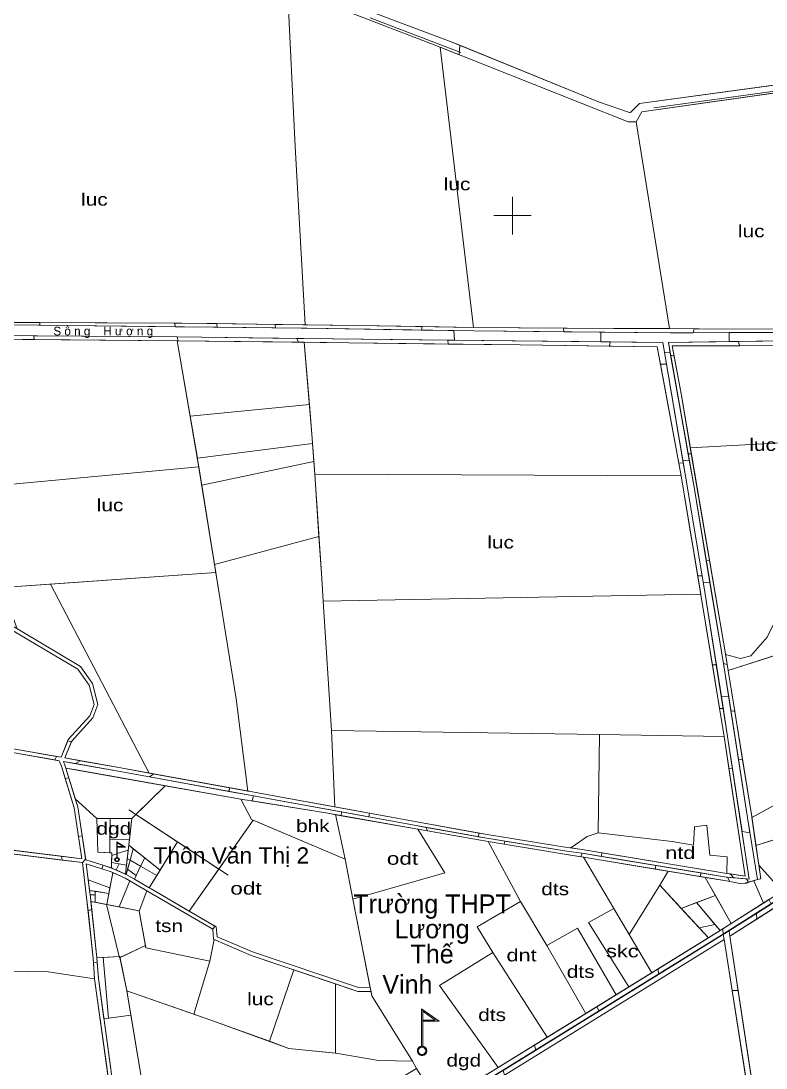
# Model space of a CAD drawing. Header units: metres. Extents: x 558415 to 562400, y 2247179 to 2251032.
# Drawn here: x 560606 to 561203, y 2249316 to 2250156 of the extents above; entities that cross this region are included whole.
import ezdxf
from ezdxf.enums import TextEntityAlignment as Align

# ---------------------------------------------------------------- set-up
doc = ezdxf.new("R2010")
doc.units = ezdxf.units.M
doc.header["$LTSCALE"] = 4
for name, color, linetype, lineweight in [('1', 7, 'Continuous', 13), ('10', 7, 'Continuous', 25), ('16', 7, 'Continuous', 13), ('17', 7, 'Continuous', 13), ('2', 7, 'Continuous', 13), ('23', 7, 'Continuous', 13), ('33', 7, 'Continuous', 13), ('4', 7, 'Continuous', 13), ('45', 7, 'Continuous', 13), ('46', 7, 'Continuous', 13), ('5', 7, 'Continuous', 13), ('6', 7, 'Continuous', 13), ('63', 7, 'Continuous', 13), ('7', 7, 'Continuous', 13), ('9', 7, 'Continuous', 13)]:
    doc.layers.add(name, color=color, linetype=linetype, lineweight=lineweight)
for name, color, linetype in [('39', 7, 'Continuous'), ('40', 7, 'Continuous'), ('44', 7, 'Continuous')]:
    doc.layers.add(name, color=color, linetype=linetype)

msp = doc.modelspace()

# ---------------------------------------------------------------- linework, layer by layer
at = {"layer": '1'}
for p, q in [((560763.257, 2249910.469), (560762.934, 2249913.441)), ((561077.387, 2249895.381), (561078.442, 2249898.683)), ((561182.253, 2249895.701), (561180.864, 2249899.039)), ((561118.675, 2249880.828), (561123.473, 2249880.828)), ((561140.851, 2249808.963), (561143.345, 2249809.067)), ((561148.563, 2249711.106), (561151.993, 2249711.106)), ((561175.066, 2249603.145), (561178.171, 2249602.257)), ((560633.109, 2249563.453), (560634.507, 2249566.252)), ((561173.581, 2249557.013), (561176.384, 2249556.732)), ((561196.451, 2249467.525), (561198.997, 2249468.252)), ((560759.619, 2249427.751), (560761.33, 2249430.226)), ((560886.572, 2249377.685), (560885.985, 2249380.697))]:
    msp.add_line(p, q, dxfattribs=at)
for points in [[(560620.951, 2249914.21), (560595.63, 2249914.297), (560508.174, 2249915.424), (560507.425, 2249913.426), (560620.069, 2249912.172)], [(560620.069, 2249912.172), (560621.004, 2249912.161), (560620.951, 2249914.21)], [(560762.934, 2249913.441), (560734.933, 2249913.82), (560728.992, 2249913.84), (560729.788, 2249910.867), (560763.257, 2249910.469)], [(560927.608, 2249910.982), (560875.955, 2249911.913), (560809.799, 2249912.808), (560809.866, 2249909.914), (560830.5, 2249909.669)], [(560830.5, 2249909.669), (560835.291, 2249909.67), (560926.959, 2249908.199), (560927.608, 2249910.982)], [(561040.912, 2249909.785), (560968.578, 2249910.244), (560927.608, 2249910.982), (560926.959, 2249908.199), (560969.067, 2249907.524)], [(560969.067, 2249907.524), (561041.048, 2249906.87), (561040.912, 2249909.785)], [(561145.606, 2249909.305), (561081.347, 2249909.529), (561040.912, 2249909.785), (561041.048, 2249906.87), (561126.43, 2249906.094)], [(561126.43, 2249906.094), (561144.833, 2249906.133), (561145.606, 2249909.305)], [(561246.799, 2249909.465), (561210.822, 2249909.053), (561149.647, 2249909.291), (561145.606, 2249909.305), (561144.833, 2249906.133), (561246.118, 2249906.349)], [(560731.086, 2249902.884), (560730.629, 2249902.89), (560616.364, 2249903.714), (560616.53, 2249900.565), (560730.994, 2249899.489)], [(560730.994, 2249899.489), (560732.073, 2249899.478), (560731.086, 2249902.884)], [(560948.029, 2249900.068), (560832.712, 2249901.459), (560827.14, 2249901.537), (560828.298, 2249898.478), (560868.751, 2249898.058)], [(560868.751, 2249898.058), (560948.524, 2249897.042), (560948.029, 2249900.068)], [(561078.442, 2249898.683), (560951.379, 2249900.028), (560948.029, 2249900.068), (560948.524, 2249897.042)], [(561123.473, 2249880.828), (561120.534, 2249898.238), (561078.442, 2249898.683), (561077.387, 2249895.381), (561116.091, 2249894.878), (561118.675, 2249880.828)], [(561180.864, 2249899.039), (561124.957, 2249898.23), (561126.776, 2249888.016), (561129.585, 2249887.172), (561128.048, 2249895.514), (561182.253, 2249895.701)], [(560948.524, 2249897.042), (561006.017, 2249896.309), (561077.387, 2249895.381)], [(561143.345, 2249809.067), (561135.374, 2249855.756), (561129.585, 2249887.172), (561126.776, 2249888.016), (561140.851, 2249808.963)], [(561155.407, 2249723.109), (561157.954, 2249723.495), (561143.345, 2249809.067), (561140.851, 2249808.963)], [(561140.851, 2249808.963), (561145.594, 2249782.326), (561155.407, 2249723.109)], [(561151.993, 2249711.106), (561138.592, 2249791.275), (561136.807, 2249801.847), (561133.256, 2249801.533)], [(561133.256, 2249801.533), (561135.127, 2249791.358), (561148.563, 2249711.106)], [(560646.299, 2249577.978), (560646.434, 2249578.312), (560663.664, 2249597.186), (560667.63, 2249607.911), (560663.33, 2249624.868), (560653.542, 2249638.478), (560606.589, 2249666.413), (560580.745, 2249681.727), (560570.996, 2249742.136), (560556.915, 2249742.749), (560554.512, 2249739.851)], [(560554.512, 2249739.851), (560568.424, 2249739.245), (560578.007, 2249679.862), (560605.057, 2249663.833), (560651.471, 2249636.219), (560660.562, 2249623.579)], [(561172.063, 2249640.013), (561170.754, 2249648.516), (561157.954, 2249723.495), (561155.407, 2249723.109), (561167.705, 2249648.893)], [(561168.946, 2249604.795), (561154.439, 2249696.475), (561151.993, 2249711.106), (561148.563, 2249711.106)], [(561148.563, 2249711.106), (561151.098, 2249695.967), (561160.337, 2249639.684)], [(561167.705, 2249648.893), (561169.096, 2249640.795), (561172.063, 2249640.013)], [(561160.337, 2249639.684), (561163.414, 2249639.756), (561168.946, 2249604.795)], [(561178.171, 2249602.257), (561172.788, 2249635.305), (561172.063, 2249640.013), (561169.096, 2249640.795)], [(561169.096, 2249640.795), (561170.285, 2249633.868), (561175.066, 2249603.145)], [(560660.562, 2249623.579), (560664.493, 2249608.077), (560661.053, 2249598.776), (560643.854, 2249579.936), (560643.378, 2249578.756), (560646.299, 2249577.978)], [(561176.384, 2249556.732), (561172.497, 2249582.357), (561168.946, 2249604.795), (561166.064, 2249604.795)], [(561166.064, 2249604.795), (561169.771, 2249582.215), (561173.581, 2249557.013)], [(560634.507, 2249566.252), (560599.708, 2249572.468), (560593.966, 2249573.677), (560595.915, 2249570.201), (560584.581, 2249572.587)], [(560584.581, 2249572.587), (560599.135, 2249569.523), (560633.109, 2249563.453)], [(560644.307, 2249549.073), (560641.389, 2249558.593), (560639.972, 2249562.227), (560649.581, 2249560.51), (560653.34, 2249562.887), (560641.09, 2249565.076), (560646.299, 2249577.978), (560643.378, 2249578.756), (560638.072, 2249565.615)], [(560638.072, 2249565.615), (560634.507, 2249566.252), (560633.109, 2249563.453), (560636.512, 2249562.845)], [(560636.512, 2249562.845), (560636.729, 2249562.288), (560638.553, 2249557.607), (560641.285, 2249548.694), (560644.307, 2249549.073)], [(560712.349, 2249552.272), (560685.991, 2249557.054), (560653.34, 2249562.887), (560649.582, 2249560.51), (560685.459, 2249554.101)], [(561198.997, 2249468.252), (561191.883, 2249518.066), (561184.464, 2249563.618), (561181.125, 2249564.215)], [(561181.125, 2249564.215), (561188.712, 2249515.46), (561196.451, 2249467.525)], [(560685.459, 2249554.101), (560708.884, 2249549.851), (560712.349, 2249552.272)], [(560654.971, 2249502.498), (560651.456, 2249525.751), (560644.307, 2249549.073), (560641.285, 2249548.694), (560648.523, 2249525.084)], [(560885.306, 2249520.733), (560810.161, 2249534.475), (560788.537, 2249538.45), (560773.3, 2249541.214), (560772.905, 2249539.814), (560772.482, 2249538.314)], [(560772.482, 2249538.314), (560787.998, 2249535.499), (560809.62, 2249531.524)], [(560809.62, 2249531.524), (560884.882, 2249517.761), (560885.306, 2249520.733)], [(560648.523, 2249525.084), (560652.003, 2249502.064), (560654.971, 2249502.498)], [(560972.917, 2249504.877), (560923.178, 2249513.807), (560885.306, 2249520.733), (560884.882, 2249517.761), (560922.643, 2249510.855)], [(560922.643, 2249510.855), (560972.716, 2249501.864), (560972.917, 2249504.877)], [(561071.676, 2249489.105), (561055.931, 2249491.721), (561043.965, 2249493.312), (560979.822, 2249503.637), (560972.917, 2249504.877), (560972.716, 2249501.864)], [(561043.965, 2249493.312), (560979.822, 2249503.637), (560972.917, 2249504.877), (560972.716, 2249501.864), (560979.319, 2249500.679), (561043.529, 2249490.344), (561055.487, 2249488.754), (561071.437, 2249486.104), (561071.676, 2249489.105)], [(560972.716, 2249501.864), (560979.319, 2249500.679), (561043.529, 2249490.344), (561055.487, 2249488.754)], [(561071.676, 2249489.105), (561055.931, 2249491.721), (561043.965, 2249493.312)], [(561055.487, 2249488.754), (561071.437, 2249486.104), (561071.676, 2249489.105)], [(561174.621, 2249472.084), (561171.747, 2249472.482), (561071.676, 2249489.105), (561071.437, 2249486.104), (561171.295, 2249469.516)], [(560662.633, 2249443.422), (560661.824, 2249451.016), (560658.301, 2249480.193), (560670.776, 2249476.185), (560671.892, 2249478.977), (560657.845, 2249483.49), (560657.743, 2249484.167), (560656.111, 2249482.15), (560655.181, 2249481.001)], [(560655.181, 2249481.001), (560658.843, 2249450.677), (560659.701, 2249442.622)], [(560761.33, 2249430.226), (560710.299, 2249460.136), (560690.753, 2249471.423), (560679.406, 2249476.563), (560671.892, 2249478.977), (560671.005, 2249476.758), (560670.776, 2249476.185), (560658.301, 2249480.193)], [(560658.301, 2249480.193), (560678.325, 2249473.759), (560689.381, 2249468.751), (560708.79, 2249457.543), (560759.619, 2249427.751)], [(561171.295, 2249469.516), (561177.481, 2249468.988), (561174.621, 2249472.084)], [(560667.04, 2249400.856), (560666.75, 2249404.781), (560662.633, 2249443.422), (560659.701, 2249442.622), (560663.762, 2249404.511)], [(560659.701, 2249442.622), (560662.532, 2249443.394), (560662.633, 2249443.422)], [(560885.985, 2249380.697), (560876.625, 2249380.884), (560791.673, 2249409.554), (560763.21, 2249421.683), (560762.496, 2249429.542), (560761.33, 2249430.226), (560759.619, 2249427.751)], [(561168.588, 2249428.001), (561166.378, 2249426.598), (561116.664, 2249395.889), (561116.936, 2249391.355)], [(561116.936, 2249391.355), (561168.502, 2249423.208), (561169.027, 2249423.541), (561168.588, 2249428.001)], [(560759.619, 2249427.751), (560759.648, 2249427.734), (560760.385, 2249419.626), (560790.604, 2249406.749), (560876.103, 2249377.894), (560886.572, 2249377.685)], [(561174.356, 2249422.24), (561173.796, 2249426.445), (561169.027, 2249423.541), (561169.832, 2249419.382), (561176.216, 2249378.464)], [(561176.216, 2249378.464), (561180.94, 2249378.589), (561174.356, 2249422.24)], [(560663.762, 2249404.511), (560664.013, 2249401.118), (560667.04, 2249400.856)], [(560677.94, 2249315.791), (560667.971, 2249388.269), (560667.04, 2249400.856), (560664.013, 2249401.118)], [(560664.013, 2249401.118), (560664.986, 2249387.954), (560674.942, 2249315.571)], [(561017.546, 2249334.662), (560988.605, 2249316.784), (560965.767, 2249302.825), (560967.196, 2249299.01), (560990.699, 2249313.376)], [(560990.699, 2249313.376), (561018.712, 2249330.68), (561017.546, 2249334.662)]]:
    msp.add_lwpolyline(points, dxfattribs=at)
for points in [[(560729.788, 2249910.867), (560728.992, 2249913.84), (560620.951, 2249914.21), (560621.004, 2249912.161)], [(560809.866, 2249909.914), (560809.799, 2249912.808), (560762.934, 2249913.441), (560763.257, 2249910.469)], [(560616.53, 2249900.565), (560616.364, 2249903.714), (560546.84, 2249904.216), (560547.952, 2249901.209)], [(560828.298, 2249898.478), (560827.14, 2249901.537), (560731.086, 2249902.884), (560732.073, 2249899.478)], [(561220.433, 2249895.832), (561295.814, 2249897.624), (561295.41, 2249900.698), (561180.864, 2249899.039), (561182.253, 2249895.701)], [(561133.256, 2249801.533), (561136.807, 2249801.847), (561123.473, 2249880.828), (561118.675, 2249880.828)], [(561166.064, 2249604.795), (561168.946, 2249604.795), (561163.414, 2249639.756), (561160.337, 2249639.684)], [(561181.125, 2249564.215), (561184.464, 2249563.618), (561178.171, 2249602.257), (561175.066, 2249603.145)], [(561186.674, 2249470.413), (561174.621, 2249472.084), (561177.481, 2249468.988), (561189.853, 2249467.932), (561176.384, 2249556.732), (561173.581, 2249557.013)], [(560772.482, 2249538.314), (560773.3, 2249541.214), (560712.349, 2249552.272), (560708.883, 2249549.851)], [(560638.986, 2249483.19), (560638.547, 2249486.266), (560536.635, 2249498.786), (560536.024, 2249495.838)], [(560655.157, 2249481.203), (560655.181, 2249481), (560657.743, 2249484.167), (560654.971, 2249502.498), (560652.003, 2249502.064), (560654.691, 2249484.283), (560638.547, 2249486.266), (560638.986, 2249483.19)], [(561169.027, 2249423.541), (561207.432, 2249447.929), (561205.557, 2249451.476), (561168.588, 2249428.001)], [(561069.445, 2249362.019), (561116.936, 2249391.355), (561116.664, 2249395.889), (561067.586, 2249365.572)], [(561191.816, 2249278.477), (561196.06, 2249278.332), (561180.94, 2249378.589), (561176.216, 2249378.464)], [(561069.445, 2249362.019), (561067.586, 2249365.572), (561017.546, 2249334.662), (561018.712, 2249330.68)]]:
    msp.add_lwpolyline(points, close=True, dxfattribs=at)
at = {"layer": '10'}
msp.add_lwpolyline([(561509.835, 2249644.318), (561419.928, 2249585.175), (561407.656, 2249577.102), (561324.765, 2249523.393), (561245.809, 2249472.298), (561168.502, 2249423.208), (560990.699, 2249313.376), (560990.699, 2249313.376), (560967.196, 2249299.01), (560873.186, 2249241.548), (560785.345, 2249187.857), (560785.345, 2249187.857), (560772.813, 2249180.288), (560710.528, 2249142.669), (560694.709, 2249137.896), (560631.428, 2249135.471), (560487.983, 2249134.465)], dxfattribs=at)
at = {"layer": '16'}
msp.add_lwpolyline([(561264.016, 2250106.015), (561103.752, 2250083.167), (561099.243, 2250075.197), (561092.719, 2250075.134), (560942.111, 2250135.113), (560819.638, 2250182.507), (560741.576, 2250213.032), (560589.313, 2250172.87), (560574.969, 2250174.744)], dxfattribs=at)
at = {"layer": '17'}
for p, q in [((561198.997, 2249468.252), (561196.451, 2249467.525)), ((561169.832, 2249419.382), (561201.329, 2249217.508)), ((561204.938, 2249219.471), (561174.356, 2249422.24))]:
    msp.add_line(p, q, dxfattribs=at)
for points in [[(560319.972, 2249908.334), (560398.345, 2249916.681), (560429.056, 2249916.443), (560595.63, 2249914.297), (560734.933, 2249913.82), (560875.955, 2249911.913), (560968.578, 2249910.244), (561081.347, 2249909.529), (561149.647, 2249909.291), (561210.822, 2249909.053), (561294.109, 2249910.007), (561281.603, 2249988.576), (561262.555, 2250105.807)], [(561116.091, 2249894.878), (561006.017, 2249896.309), (560868.751, 2249898.058), (560730.994, 2249899.489), (560544.915, 2249901.238), (560424.52, 2249902.351), (560397.911, 2249902.471)], [(561116.091, 2249894.878), (561135.127, 2249791.358), (561151.098, 2249695.967), (561169.771, 2249582.215), (561186.674, 2249470.413)], [(561295.814, 2249897.624), (561220.433, 2249895.832), (561128.048, 2249895.514)], [(561198.997, 2249468.252), (561191.883, 2249518.066), (561172.788, 2249635.305), (561170.754, 2249648.516), (561135.374, 2249855.756), (561128.048, 2249895.514)], [(560641.09, 2249565.076), (560646.434, 2249578.312), (560663.664, 2249597.186), (560667.63, 2249607.911), (560663.33, 2249624.868), (560653.542, 2249638.478), (560606.589, 2249666.413), (560580.745, 2249681.727), (560570.996, 2249742.136), (560513.493, 2249744.639), (560441.549, 2249734.8), (560382.768, 2249719.465)], [(560638.072, 2249565.615), (560643.854, 2249579.936), (560661.053, 2249598.776), (560664.493, 2249608.077), (560660.562, 2249623.579), (560651.471, 2249636.219), (560605.057, 2249663.833), (560578.007, 2249679.862), (560568.424, 2249739.245), (560513.632, 2249741.63), (560442.133, 2249731.852), (560382.92, 2249716.404)], [(561509.835, 2249644.318), (561407.656, 2249577.102), (561324.765, 2249523.393), (561245.809, 2249472.298), (561168.502, 2249423.208), (560990.699, 2249313.376), (560785.345, 2249187.857), (560710.528, 2249142.669), (560694.709, 2249137.896), (560631.428, 2249135.471), (560487.983, 2249134.465), (560403.848, 2249135.872), (560378.76, 2249135.872), (560347.884, 2249136.878), (560165.355, 2249137.28), (560027.136, 2249138.688), (560006.01, 2249138.889), (559961.266, 2249138.89), (559903.223, 2249138.689), (559831.071, 2249109.474), (559793.984, 2249093.787), (559695.945, 2249053.532)], [(560638.072, 2249565.615), (560599.708, 2249572.468), (560541.957, 2249584.626), (560527.306, 2249591.659), (560492.635, 2249617.301), (560464.526, 2249623.75), (560436.754, 2249621.136), (560405.871, 2249612.595), (560395.732, 2249591.68), (560366.228, 2249595.289)], [(560636.512, 2249562.845), (560599.135, 2249569.523), (560540.985, 2249581.765), (560525.751, 2249589.078), (560491.354, 2249614.517), (560464.326, 2249620.718), (560437.299, 2249618.174), (560407.979, 2249610.065), (560397.496, 2249588.442), (560364.571, 2249592.469)], [(560654.691, 2249484.283), (560648.523, 2249525.084), (560638.553, 2249557.607), (560636.729, 2249562.288), (560636.512, 2249562.845)], [(561186.674, 2249470.413), (561171.747, 2249472.482), (561055.931, 2249491.721), (561043.965, 2249493.312), (560979.822, 2249503.637), (560923.178, 2249513.807), (560810.161, 2249534.475), (560788.537, 2249538.45), (560685.991, 2249557.054), (560641.09, 2249565.076)], [(560657.845, 2249483.49), (560651.456, 2249525.751), (560642.259, 2249555.756), (560641.873, 2249557.015)], [(561343.469, 2249540.279), (561322.591, 2249526.751), (561243.651, 2249475.666), (561166.378, 2249426.598), (560988.605, 2249316.784), (560783.267, 2249191.275), (560708.614, 2249146.186)], [(560655.157, 2249481.203), (560492.561, 2249501.177), (560434.323, 2249508.332)], [(560654.691, 2249484.283), (560492.927, 2249504.155), (560434.862, 2249511.288)], [(560705.686, 2249145.386), (560703.706, 2249162.684), (560697.563, 2249200.365), (560678.008, 2249293.276), (560664.986, 2249387.954), (560663.762, 2249404.511), (560658.843, 2249450.677), (560655.157, 2249481.203)], [(560886.572, 2249377.685), (560876.103, 2249377.894), (560790.604, 2249406.749), (560760.385, 2249419.626), (560759.648, 2249427.734), (560708.79, 2249457.543), (560689.381, 2249468.751), (560678.325, 2249473.759), (560658.301, 2249480.193)], [(560708.614, 2249146.186), (560706.678, 2249163.096), (560700.513, 2249200.916), (560680.966, 2249293.79), (560667.971, 2249388.269), (560666.75, 2249404.781), (560661.824, 2249451.016), (560658.301, 2249480.193)]]:
    msp.add_lwpolyline(points, dxfattribs=at)
at = {"layer": '2'}
for p, q in [((561152.848, 2249705.993), (561158.342, 2249705.395)), ((561167.443, 2249614.295), (561173.366, 2249614.07)), ((561184.075, 2249506.022), (561190.374, 2249505.163)), ((561150.379, 2249469.955), (561123.193, 2249474.452))]:
    msp.add_line(p, q, dxfattribs=at)
for points in [[(560953.033, 2249907.781), (560835.291, 2249909.67), (560830.5, 2249909.669), (560620.069, 2249912.172), (560427.328, 2249914.317), (560397.845, 2249914.675), (560319.717, 2249906.089), (560237.166, 2249894.641), (560201.787, 2249888.917), (560176.359, 2249875.323), (560132.504, 2249833.826), (560093.071, 2249796.622), (559987.304, 2249704.684), (559885.221, 2249622.404), (559747.105, 2249518.222)], [(560951.379, 2249900.028), (560953.438, 2249900.006), (560953.25, 2249903.623), (560953.033, 2249907.781)], [(561126.43, 2249906.094), (560969.067, 2249907.524), (560953.033, 2249907.781), (560953.438, 2249900.006), (561070.936, 2249898.763)], [(561173.823, 2249906.195), (561126.43, 2249906.094), (561070.936, 2249906.598), (561070.936, 2249898.763), (561120.534, 2249898.238)], [(561070.936, 2249898.763), (561070.936, 2249906.598), (561126.43, 2249906.094)], [(559715.331, 2249484.706), (559806.358, 2249551.96), (559886.406, 2249613.295), (560010.794, 2249716.273), (560097.127, 2249791.638), (560128.452, 2249821.687), (560157.907, 2249850.328), (560164, 2249855.181), (560182.994, 2249872.127), (560200.315, 2249881.071), (560223.164, 2249887.51), (560276.601, 2249893.949), (560365.416, 2249902.892), (560390.108, 2249905.396), (560395.267, 2249905.754), (560432.857, 2249905.038), (560730.629, 2249902.89), (560832.712, 2249901.459), (560951.379, 2249900.028)], [(561120.534, 2249898.238), (561121.883, 2249890.245), (561126.32, 2249890.576)], [(561126.32, 2249890.576), (561124.957, 2249898.23), (561173.71, 2249898.936), (561173.794, 2249904.358), (561173.823, 2249906.195)], [(561158.342, 2249705.395), (561145.594, 2249782.326), (561141.732, 2249804.017), (561138.836, 2249803.577), (561136.573, 2249803.233)], [(561136.573, 2249803.233), (561138.592, 2249791.275), (561152.848, 2249705.993)], [(561173.366, 2249614.07), (561170.285, 2249633.868), (561167.705, 2249648.893), (561158.342, 2249705.395), (561152.848, 2249705.993)], [(561152.848, 2249705.993), (561154.439, 2249696.475), (561167.443, 2249614.295)], [(561190.374, 2249505.163), (561188.712, 2249515.46), (561173.366, 2249614.07), (561167.443, 2249614.295)], [(561167.443, 2249614.295), (561172.497, 2249582.357), (561184.075, 2249506.022)], [(561189.853, 2249467.932), (561172.497, 2249582.357), (561184.075, 2249506.022), (561190.374, 2249505.163), (561188.712, 2249515.46)], [(560648.549, 2249560.695), (560639.972, 2249562.227), (560641.389, 2249558.593), (560641.873, 2249557.015), (560648.847, 2249555.771), (560782.088, 2249531.998)], [(560792.236, 2249534.72), (560787.998, 2249535.499), (560685.459, 2249554.101), (560648.549, 2249560.695)], [(560782.088, 2249531.998), (560788.844, 2249531.03), (560791.275, 2249530.632), (560792.236, 2249534.72)], [(560862.976, 2249521.767), (560809.62, 2249531.524), (560792.236, 2249534.72), (560791.275, 2249530.632), (560851.825, 2249520.716)], [(560851.825, 2249520.716), (560862.757, 2249518.794), (560862.976, 2249521.766)], [(560930.815, 2249509.388), (560922.643, 2249510.855), (560862.976, 2249521.766), (560862.757, 2249518.794), (560924.147, 2249508.001)], [(561188.712, 2249515.46), (561196.451, 2249467.525), (561189.129, 2249465.434), (561187.512, 2249468.132), (561189.853, 2249467.932)], [(560924.147, 2249508.001), (560931.805, 2249506.66), (560930.815, 2249509.388)], [(560993.881, 2249498.335), (560979.319, 2249500.679), (560930.815, 2249509.388), (560931.805, 2249506.66), (560980.417, 2249498.151)], [(560980.417, 2249498.151), (560993.391, 2249496.013), (560993.881, 2249498.335)], [(561055.92, 2249488.682), (561055.487, 2249488.754), (561043.529, 2249490.344), (560993.881, 2249498.335), (560993.391, 2249496.013), (561040.193, 2249488.301)], [(561040.193, 2249488.301), (561054.78, 2249485.784), (561055.92, 2249488.682)], [(561114.464, 2249475.896), (561114.96, 2249478.874), (561149.362, 2249473.16), (561055.92, 2249488.682), (561054.78, 2249485.784)], [(561054.78, 2249485.784), (561056.797, 2249485.436), (561114.464, 2249475.896)], [(561123.193, 2249474.452), (561171.552, 2249466.452), (561174.167, 2249465.971), (561172.299, 2249469.43)], [(561172.299, 2249469.43), (561171.295, 2249469.516), (561151.147, 2249472.863), (561150.379, 2249469.955)]]:
    msp.add_lwpolyline(points, dxfattribs=at)
for points in [[(561259.702, 2249900.181), (561259.355, 2249906.377), (561173.823, 2249906.195), (561173.71, 2249898.936)], [(561136.573, 2249803.233), (561141.732, 2249804.017), (561126.32, 2249890.576), (561121.883, 2249890.245), (561122.111, 2249890.262), (561121.883, 2249890.245)], [(561150.379, 2249469.955), (561151.147, 2249472.863), (561114.96, 2249478.874), (561114.464, 2249475.896)], [(561182.253, 2249464.482), (561186.246, 2249464.611), (561189.129, 2249465.434), (561187.512, 2249468.132), (561172.299, 2249469.43), (561174.167, 2249465.971)]]:
    msp.add_lwpolyline(points, close=True, dxfattribs=at)
at = {"layer": '23'}
for points in [[(560427.328, 2249914.317), (560620.069, 2249912.172), (560830.5, 2249909.669), (560835.291, 2249909.67), (560969.067, 2249907.524), (561126.43, 2249906.094), (561294.848, 2249906.453), (561297.059, 2249908.6), (561296.691, 2249911.462), (561265.366, 2250102.85), (561264.016, 2250106.015), (561262.418, 2250116.802), (561269.052, 2250118.233), (561270.157, 2250112.152), (561273.106, 2250099.631), (561302.957, 2249916.473), (561303.694, 2249903.953), (561298.652, 2249899.059)], [(561189.853, 2249467.932), (561172.497, 2249582.357), (561154.439, 2249696.475), (561138.592, 2249791.275), (561120.534, 2249898.238), (560951.379, 2249900.028), (560832.712, 2249901.459), (560730.629, 2249902.89), (560432.857, 2249905.038), (560395.267, 2249905.754), (560390.108, 2249905.396), (560365.416, 2249902.892), (560276.601, 2249893.949), (560223.164, 2249887.51), (560200.315, 2249881.071), (560182.994, 2249872.127), (560164, 2249855.181), (560157.907, 2249850.328), (560128.452, 2249821.687), (560097.127, 2249791.638), (560010.794, 2249716.273), (559886.406, 2249613.295), (559806.358, 2249551.96), (559715.331, 2249484.706)], [(561295.41, 2249900.698), (561124.957, 2249898.23), (561145.594, 2249782.326), (561167.705, 2249648.893), (561170.285, 2249633.868), (561188.712, 2249515.46), (561196.451, 2249467.525), (561186.246, 2249464.611)], [(561189.853, 2249467.932), (561171.295, 2249469.516), (561055.487, 2249488.754), (561043.529, 2249490.344), (560979.319, 2249500.679), (560922.643, 2249510.855), (560809.62, 2249531.524), (560787.998, 2249535.499), (560685.459, 2249554.101), (560639.972, 2249562.227)], [(560641.873, 2249557.015), (560641.389, 2249558.593), (560639.972, 2249562.227)], [(561186.247, 2249464.611), (561182.253, 2249464.482), (561171.552, 2249466.452), (561056.797, 2249485.436), (561040.193, 2249488.301), (560980.417, 2249498.151), (560924.147, 2249508.001), (560851.825, 2249520.716), (560788.844, 2249531.03), (560782.088, 2249531.998), (560641.873, 2249557.015)]]:
    msp.add_lwpolyline(points, dxfattribs=at)
at = {"layer": '4'}
for p, q in [((560885.871, 2250158.605), (560958.523, 2250130.728)), ((561113.354, 2250086.353), (561225.932, 2250102.151))]:
    msp.add_line(p, q, dxfattribs=at)
at = {"layer": '45'}
for p, q in [((561135.138, 2249791.29), (561143.604, 2249740.727)), ((560692.386, 2249523.402), (560771.991, 2249470.99)), ((560683.163, 2249485.164), (560683.163, 2249484.843)), ((560683.163, 2249482.332), (560683.163, 2249482.011)), ((560757.37, 2249402.186), (560760.707, 2249419.489)), ((560627.676, 2249393.464), (560664.986, 2249387.954)), ((560678.008, 2249293.276), (560664.986, 2249387.954))]:
    msp.add_line(p, q, dxfattribs=at)
for points in [[(560942.111, 2250135.113), (560819.638, 2250182.507), (560741.576, 2250213.032), (560589.313, 2250172.87), (560574.969, 2250174.744), (560574.307, 2250163.6), (560491.754, 2250155.373), (560427.899, 2249916.452)], [(560833.712, 2249912.484), (560875.955, 2249911.913), (560968.578, 2249910.244), (560968.745, 2249910.243), (560942.111, 2250135.113), (560819.638, 2250182.507)], [(560819.638, 2250182.507), (560825.743, 2250055.455), (560833.712, 2249912.484)], [(560595.63, 2249914.297), (560734.933, 2249913.82), (560875.955, 2249911.913), (560968.578, 2249910.244), (560968.745, 2249910.243), (560942.111, 2250135.113)], [(561099.243, 2250075.197), (561092.719, 2250075.134), (560942.111, 2250135.113), (560968.745, 2249910.243)], [(561262.555, 2250105.807), (561103.752, 2250083.167), (561099.243, 2250075.197), (561125.903, 2249909.374)], [(561125.903, 2249909.374), (561149.647, 2249909.291), (561210.822, 2249909.053), (561294.109, 2249910.007), (561281.603, 2249988.576), (561262.555, 2250105.807)], [(560968.745, 2249910.243), (561081.347, 2249909.529), (561125.903, 2249909.374), (561099.243, 2250075.197)], [(560731.214, 2249899.487), (560730.994, 2249899.489), (560544.915, 2249901.238), (560424.52, 2249902.351), (560397.911, 2249902.471)], [(560531.718, 2249829.816), (560542.774, 2249823.377), (560561.334, 2249781.142), (560748.505, 2249798.527), (560747.568, 2249804.329), (560747.355, 2249805.566), (560742.159, 2249835.801), (560731.214, 2249899.487)], [(561116.091, 2249894.878), (561006.017, 2249896.309), (560868.751, 2249898.058), (560832.958, 2249898.43)], [(560832.958, 2249898.43), (560839.474, 2249821.197), (560841.394, 2249792.541), (561135.138, 2249791.29)], [(561143.604, 2249740.727), (561135.127, 2249791.358), (561116.091, 2249894.878)], [(561295.814, 2249897.624), (561220.433, 2249895.832), (561128.048, 2249895.514)], [(561128.048, 2249895.514), (561135.374, 2249855.756), (561142.551, 2249813.715), (561254.358, 2249819.935)], [(560762.181, 2249713.825), (560748.505, 2249798.527), (560561.334, 2249781.142), (560575.943, 2249747.898), (560588.842, 2249750.76), (560592.159, 2249742.174)], [(561151.024, 2249696.411), (561135.138, 2249791.29), (560841.394, 2249792.541)], [(560841.394, 2249792.541), (560847.154, 2249708.903), (560848.114, 2249690.731), (561151.024, 2249696.411)], [(560592.159, 2249742.174), (560577.786, 2249738.239), (560590.847, 2249701.837), (560762.181, 2249713.825)], [(560857.571, 2249525.805), (560854.829, 2249587.02), (560848.114, 2249690.731), (560847.154, 2249708.903), (560844.82, 2249742.79), (560761.129, 2249720.338), (560764.902, 2249696.969), (560778.525, 2249612.59), (560787.89, 2249538.569), (560787.89, 2249538.567)], [(560641.09, 2249565.076), (560685.991, 2249557.054), (560708.794, 2249552.917), (560629.681, 2249704.554), (560590.847, 2249701.837), (560602.739, 2249668.694), (560606.589, 2249666.413)], [(561169.771, 2249582.215), (561151.098, 2249695.967), (561151.024, 2249696.411), (560848.114, 2249690.731), (560854.829, 2249587.02)], [(561333.361, 2249594.631), (561333.182, 2249595.756), (561323.302, 2249683.427), (561172.788, 2249635.305), (561191.883, 2249518.066)], [(560599.708, 2249572.468), (560638.072, 2249565.615), (560643.854, 2249579.936), (560661.053, 2249598.776), (560664.493, 2249608.077), (560660.562, 2249623.579), (560651.471, 2249636.219), (560605.057, 2249663.833)], [(560606.589, 2249666.413), (560653.542, 2249638.478), (560663.33, 2249624.868), (560667.63, 2249607.911), (560663.664, 2249597.186), (560646.434, 2249578.312), (560641.09, 2249565.076)], [(560636.512, 2249562.845), (560599.135, 2249569.523), (560540.985, 2249581.765), (560525.751, 2249589.078), (560491.354, 2249614.517), (560464.326, 2249620.718), (560437.299, 2249618.174), (560407.979, 2249610.065), (560397.496, 2249588.442), (560364.571, 2249592.469), (560342.768, 2249553.03), (560390.167, 2249541.767), (560439.367, 2249536.401), (560434.862, 2249511.288)], [(561191.883, 2249518.066), (561191.998, 2249517.259), (561333.361, 2249594.631)], [(560854.829, 2249587.02), (561069.687, 2249583.866), (561169.741, 2249582.397), (561169.771, 2249582.215)], [(561186.674, 2249470.413), (561169.771, 2249582.215), (561169.741, 2249582.397), (561069.687, 2249583.866), (561068.755, 2249504.99), (561127.968, 2249498.074), (561145.167, 2249495.212), (561145.904, 2249509.76), (561155.732, 2249511.19), (561157.451, 2249494.974), (561158.189, 2249487.104), (561172.193, 2249485.912)], [(560654.691, 2249484.283), (560648.523, 2249525.084), (560638.553, 2249557.607), (560636.729, 2249562.288), (560636.512, 2249562.845)], [(560787.89, 2249538.567), (560788.537, 2249538.45), (560810.161, 2249534.475), (560857.571, 2249525.805)], [(560657.845, 2249483.49), (560678.438, 2249476.874), (560678.593, 2249481.133), (560678.876, 2249488.906), (560677.197, 2249489.011), (560667.451, 2249489.621), (560666.713, 2249516.451), (560649.446, 2249532.308)], [(560649.446, 2249532.308), (560651.456, 2249525.751), (560657.845, 2249483.49)], [(560858.158, 2249519.603), (560851.825, 2249520.716), (560788.844, 2249531.03), (560782.088, 2249531.998), (560790.708, 2249515.638)], [(560791.673, 2249409.554), (560876.625, 2249380.884), (560885.985, 2249380.697), (560872.109, 2249451.894), (560945.876, 2249472.974), (560924.147, 2249508.001), (560858.158, 2249519.603), (560865.869, 2249483.811), (560791.98, 2249515.099), (560740.74, 2249442.294)], [(560790.708, 2249515.638), (560865.869, 2249483.811), (560858.158, 2249519.603)], [(560872.109, 2249451.894), (560945.876, 2249472.974), (560924.147, 2249508.001), (560858.158, 2249519.603)], [(560858.158, 2249519.603), (560865.869, 2249483.811), (560872.109, 2249451.894)], [(560434.862, 2249511.288), (560492.927, 2249504.155), (560500, 2249503.286), (560500, 2249500.263), (560502.142, 2249500), (560500, 2249500), (560500, 2249503.286), (560654.691, 2249484.283)], [(560919.871, 2249321.893), (560922.991, 2249316.069), (560932.592, 2249300.226), (560941.178, 2249287.795), (560988.487, 2249316.712), (560941.453, 2249382.59), (560984.204, 2249409.062), (560971.673, 2249429.571), (561006.317, 2249450.08), (560980.417, 2249498.151), (560924.147, 2249508.001), (560945.876, 2249472.974), (560872.109, 2249451.894)], [(561171.75, 2249472.481), (561172.193, 2249485.912), (561158.189, 2249487.104), (561157.451, 2249494.974), (561155.732, 2249511.19), (561145.904, 2249509.76), (561145.167, 2249495.212), (561127.968, 2249498.074), (561068.755, 2249504.99), (561059.91, 2249502.128), (561046.801, 2249492.935)], [(560664.986, 2249387.954), (560663.762, 2249404.511), (560658.843, 2249450.677), (560655.157, 2249481.203), (560502.142, 2249500), (560500, 2249500), (560500, 2249500.263)], [(560740.74, 2249442.294), (560764.437, 2249475.964), (560731.425, 2249497.699), (560708.825, 2249460.987)], [(561056.797, 2249485.436), (561040.193, 2249488.301), (560980.417, 2249498.151), (561006.317, 2249450.08), (561027.447, 2249414.785)], [(560682.664, 2249485.164), (560682.662, 2249485.179), (560682.662, 2249488.216), (560678.805, 2249486.952), (560678.593, 2249481.133), (560690.541, 2249479.11)], [(560690.541, 2249479.11), (560691.9, 2249491.244), (560683.163, 2249488.38), (560683.163, 2249485.164)], [(561046.801, 2249492.935), (561055.931, 2249491.721), (561171.747, 2249472.482), (561171.75, 2249472.481)], [(560679.6, 2249473.181), (560678.325, 2249473.759), (560658.301, 2249480.193), (560659.857, 2249467.305), (560677.262, 2249461)], [(561027.447, 2249414.785), (561052.016, 2249428.617), (561083.177, 2249375.203), (561111.689, 2249392.815), (561081.254, 2249444.357), (561056.797, 2249485.436)], [(561172.193, 2249485.912), (561171.75, 2249472.482), (561186.674, 2249470.413)], [(560693.308, 2249466.483), (560689.381, 2249468.751), (560679.6, 2249473.181), (560674.693, 2249447.615)], [(560677.262, 2249461), (560679.525, 2249472.792), (560679.6, 2249473.181)], [(560696.83, 2249467.914), (560698.262, 2249470.842), (560691.33, 2249475.879), (560690.172, 2249471.686)], [(560690.172, 2249471.686), (560690.753, 2249471.423), (560696.83, 2249467.914)], [(560674.693, 2249447.615), (560684.614, 2249445.699), (560693.308, 2249466.483)], [(561190.186, 2249465.736), (561187.788, 2249464.661), (561182.253, 2249464.482), (561171.552, 2249466.452), (561154.518, 2249469.27), (561175.241, 2249432.226)], [(561175.241, 2249432.226), (561201.224, 2249448.725), (561193.39, 2249466.651), (561190.186, 2249465.736)], [(560665.371, 2249449.416), (560665.458, 2249455.324), (560661.304, 2249455.324)], [(560661.304, 2249455.324), (560661.824, 2249451.016), (560661.924, 2249450.082), (560665.371, 2249449.416)], [(560760.707, 2249419.489), (560760.385, 2249419.626), (560759.648, 2249427.734), (560708.79, 2249457.543), (560706.918, 2249458.624), (560700.668, 2249442.323), (560706.143, 2249412.917), (560757.37, 2249402.186)], [(560708.825, 2249460.987), (560710.299, 2249460.136), (560740.74, 2249442.294)], [(560684.543, 2249405.902), (560674.444, 2249447.664), (560661.924, 2249450.082)], [(560661.924, 2249450.082), (560666.75, 2249404.781), (560666.755, 2249404.711), (560684.543, 2249405.902)], [(560872.109, 2249451.894), (560887.229, 2249374.313), (560919.871, 2249321.893)], [(560740.74, 2249442.294), (560762.496, 2249429.542), (560763.21, 2249421.683), (560791.673, 2249409.554)], [(560824.77, 2249395.218), (560790.604, 2249406.749), (560760.707, 2249419.489), (560757.37, 2249402.186), (560744.435, 2249359.537), (560758.132, 2249354.742)], [(561048.386, 2249117.866), (561050.153, 2249118.952), (561201.329, 2249217.508), (561169.832, 2249419.382), (560993.566, 2249310.676), (560996.092, 2249300.293), (561004.253, 2249201.355)], [(560672.43, 2249355.851), (560676.164, 2249356.375), (560671.744, 2249405.045), (560666.755, 2249404.711)], [(560686.941, 2249265.402), (560709.255, 2249266.199), (560705.039, 2249293.618), (560693.986, 2249358.876), (560672.43, 2249355.851), (560676.164, 2249356.375), (560671.744, 2249405.045), (560666.755, 2249404.711), (560667.971, 2249388.269)], [(560666.755, 2249404.711), (560667.971, 2249388.269), (560672.43, 2249355.851)], [(560664.986, 2249387.954), (560627.676, 2249393.464), (560578.29, 2249394.418), (560521.533, 2249398.472), (560468.462, 2249389.887)], [(560521.533, 2249398.472), (560578.29, 2249394.418), (560627.676, 2249393.464)], [(560758.132, 2249354.742), (560805.12, 2249337.84), (560824.77, 2249395.218)], [(560667.971, 2249388.269), (560680.966, 2249293.79), (560686.941, 2249265.402)], [(560886.572, 2249377.685), (560876.103, 2249377.894), (560858.212, 2249383.932), (560858.212, 2249328.288)], [(560919.871, 2249321.893), (560887.229, 2249374.313), (560886.572, 2249377.685)], [(560858.212, 2249328.288), (560858.375, 2249328.271), (560892.649, 2249322.547), (560919.871, 2249321.893)]]:
    msp.add_lwpolyline(points, dxfattribs=at)
for points in [[(560741.573, 2249839.212), (560837.169, 2249848.523), (560832.958, 2249898.43), (560731.214, 2249899.487)], [(560839.734, 2249817.322), (560839.474, 2249821.197), (560837.169, 2249848.523), (560741.573, 2249839.212), (560747.355, 2249805.566)], [(560840.711, 2249802.73), (560839.734, 2249817.322), (560747.355, 2249805.566), (560747.568, 2249804.329), (560750.871, 2249783.873)], [(561170.754, 2249648.516), (561170.823, 2249648.07), (561182.861, 2249644.891), (561190.968, 2249647.037), (561204.236, 2249661.823), (561219.715, 2249693.302), (561232.491, 2249712.38), (561241.09, 2249721.92), (561253.13, 2249731.459), (561258.535, 2249738.375), (561262.958, 2249753.876), (561262.466, 2249757.453), (561254.849, 2249777.963), (561254.112, 2249786.31), (561258.043, 2249791.079), (561254.358, 2249819.935), (561142.551, 2249813.715)], [(560844.82, 2249742.79), (560841.394, 2249792.541), (560840.711, 2249802.73), (560750.871, 2249783.873), (560761.129, 2249720.338)], [(561190.968, 2249647.037), (561182.861, 2249644.891), (561170.823, 2249648.07), (561172.788, 2249635.305), (561250.684, 2249660.21), (561256.151, 2249722.69), (561241.09, 2249721.92), (561232.491, 2249712.38), (561219.715, 2249693.302), (561204.236, 2249661.823)], [(560708.794, 2249552.917), (560787.89, 2249538.567), (560778.525, 2249612.59), (560764.902, 2249696.969), (560762.18, 2249713.825), (560629.681, 2249704.554)], [(560857.571, 2249525.805), (560923.178, 2249513.807), (560979.822, 2249503.637), (561043.965, 2249493.312), (561046.801, 2249492.935), (561059.91, 2249502.128), (561068.755, 2249504.99), (561069.687, 2249583.866), (560854.829, 2249587.02)], [(560666.713, 2249516.451), (560694.723, 2249516.451), (560721.521, 2249542.804), (560641.873, 2249557.015), (560649.446, 2249532.308)], [(561195.185, 2249494.947), (561263.742, 2249516.428), (561247.079, 2249547.406), (561191.998, 2249517.259)], [(560764.437, 2249475.964), (560791.98, 2249515.099), (560790.708, 2249515.638), (560782.088, 2249531.998), (560721.521, 2249542.804), (560698.02, 2249519.693)], [(560667.451, 2249489.621), (560677.197, 2249489.011), (560677.326, 2249516.451), (560666.713, 2249516.451)], [(560677.248, 2249499.79), (560692.823, 2249499.486), (560694.723, 2249516.451), (560677.326, 2249516.451)], [(560717.561, 2249475.178), (560731.425, 2249497.699), (560698.02, 2249519.693), (560694.723, 2249516.451), (560692.323, 2249495.017)], [(560677.197, 2249489.011), (560678.876, 2249488.906), (560678.805, 2249486.952), (560682.662, 2249488.216), (560682.662, 2249497.906), (560683.163, 2249497.609), (560689.817, 2249493.664), (560683.163, 2249493.664), (560683.163, 2249488.38), (560691.9, 2249491.244), (560692.823, 2249499.486), (560677.248, 2249499.79)], [(560688.227, 2249494.088), (560683.163, 2249497.089), (560683.163, 2249494.088)], [(560691.141, 2249484.464), (560693.346, 2249483.181), (560695.849, 2249492.246), (560692.323, 2249495.017)], [(561216.25, 2249458.267), (561243.651, 2249475.666), (561246.118, 2249477.263), (561215.822, 2249501.413), (561195.185, 2249494.947), (561197.429, 2249479.23)], [(560701.872, 2249478.22), (560705.154, 2249484.931), (560695.849, 2249492.246), (560693.346, 2249483.181)], [(560679.406, 2249476.563), (560682.135, 2249475.327), (560684.698, 2249480.099), (560678.593, 2249481.133), (560678.438, 2249476.874)], [(560689.732, 2249471.886), (560690.541, 2249479.11), (560684.698, 2249480.099), (560682.135, 2249475.327), (560682.272, 2249475.583), (560682.135, 2249475.327)], [(560689.732, 2249471.886), (560690.172, 2249471.686), (560693.346, 2249483.181), (560691.141, 2249484.464)], [(560698.262, 2249470.842), (560701.872, 2249478.22), (560693.346, 2249483.181), (560691.33, 2249475.879)], [(560708.825, 2249460.987), (560714.803, 2249470.697), (560701.872, 2249478.22), (560696.83, 2249467.914)], [(560714.803, 2249470.697), (560717.561, 2249475.178), (560705.154, 2249484.931), (560701.872, 2249478.22)], [(561093.61, 2249423.432), (561118.005, 2249462.982), (561124.905, 2249474.169), (561056.797, 2249485.436), (561081.254, 2249444.357)], [(561201.224, 2249448.725), (561216.25, 2249458.267), (561197.429, 2249479.23), (561198.997, 2249468.252), (561196.451, 2249467.525), (561193.39, 2249466.651)], [(561135.226, 2249444.378), (561162.657, 2249454.72), (561154.518, 2249469.27), (561124.905, 2249474.169), (561118.005, 2249462.982)], [(560676.384, 2249456.424), (560677.262, 2249461), (560659.857, 2249467.305), (560660.876, 2249458.865)], [(560700.615, 2249442.608), (560700.668, 2249442.323), (560706.918, 2249458.624), (560693.308, 2249466.483), (560684.614, 2249445.699)], [(561093.61, 2249423.432), (561111.689, 2249392.815), (561157.029, 2249420.823), (561118.005, 2249462.982)], [(561204.938, 2249219.471), (561281.219, 2249266.234), (561251.921, 2249459.623), (561248.809, 2249469.639), (561174.356, 2249422.24)], [(560665.458, 2249455.324), (560665.5, 2249458.137), (560660.876, 2249458.865), (560661.304, 2249455.324)], [(560674.693, 2249447.615), (560676.384, 2249456.424), (560665.5, 2249458.137), (560665.371, 2249449.416)], [(561166.477, 2249426.661), (561175.241, 2249432.226), (561162.657, 2249454.72), (561147.598, 2249449.043)], [(560705.84, 2249414.545), (560700.668, 2249442.323), (560700.615, 2249442.608), (560674.444, 2249447.664), (560684.798, 2249404.848)], [(561027.874, 2249341.041), (561058.899, 2249360.206), (561027.447, 2249414.785), (561006.317, 2249450.08), (560971.673, 2249429.571), (560984.204, 2249409.062)], [(561149.69, 2249428.751), (561162.279, 2249431.638), (561147.598, 2249449.043), (561135.226, 2249444.378)], [(561058.899, 2249360.206), (561083.177, 2249375.203), (561052.016, 2249428.617), (561027.447, 2249414.785)], [(561157.029, 2249420.823), (561166.378, 2249426.598), (561166.477, 2249426.661), (561162.279, 2249431.638), (561149.69, 2249428.751)], [(560744.435, 2249359.537), (560757.37, 2249402.186), (560706.143, 2249412.917), (560705.84, 2249414.545), (560685.31, 2249405.084), (560690.688, 2249378.352)], [(560693.986, 2249358.876), (560690.688, 2249378.352), (560685.137, 2249405.942), (560671.744, 2249405.045), (560676.164, 2249356.375)], [(560988.487, 2249316.712), (560988.605, 2249316.784), (561027.874, 2249341.041), (560984.204, 2249409.062), (560941.453, 2249382.59)], [(560805.12, 2249337.84), (560820.783, 2249332.206), (560858.212, 2249328.288), (560858.212, 2249383.932), (560824.77, 2249395.218)], [(560705.039, 2249293.618), (560772.872, 2249284.271), (560791.668, 2249283.198), (560829.997, 2249289.279), (560866.482, 2249281.767), (560922.991, 2249316.069), (560919.871, 2249321.893), (560892.649, 2249322.547), (560858.375, 2249328.271), (560820.783, 2249332.206), (560758.132, 2249354.742), (560690.688, 2249378.352)]]:
    msp.add_lwpolyline(points, close=True, dxfattribs=at)
for major_axis, start_param, end_param in [((1.878, 0), 2.9460815, 4.1887496), ((1.878, 0), 1.7034044, 2.946081), ((1.503, 0), 1.4033482, 3.1415927), ((1.503, 0), 2.0943951, 3.1415928), ((1.503, 0), 2.0943931, 4.1887112), ((1.878, 0), 4.1887902, 4.8461206), ((1.503, 0), 4.1887902, 6.2831853), ((1.878, 0), 0.0000417, 1.4370647), ((1.878, 0), 4.8464046, 7.7202316), ((1.878, 0), 4.846139, 6.2831733), ((1.503, 0), 4.8798371, 6.2831325)]:
    msp.add_ellipse((560682.912, 2249483.587), major_axis=major_axis, ratio=0.847009, start_param=start_param, end_param=end_param, dxfattribs=at)
at = {"layer": '46'}
msp.add_line((561169.832, 2249419.382), (561169.027, 2249423.541), dxfattribs=at)
msp.add_lwpolyline([(561195.853, 2249435.926), (561225.589, 2249454.857), (561225.375, 2249459.322), (561195.549, 2249440.383)], close=True, dxfattribs=at)
for points in [[(561195.853, 2249435.925), (561195.549, 2249440.383), (561169.027, 2249423.541)], [(561169.027, 2249423.541), (561173.796, 2249426.445), (561174.356, 2249422.24), (561195.853, 2249435.925)], [(561169.027, 2249423.541), (561168.502, 2249423.208), (560992.62, 2249314.563), (560993.566, 2249310.676), (561169.832, 2249419.382)]]:
    msp.add_lwpolyline(points, dxfattribs=at)
at = {"layer": '5'}
for p, q in [((561125.903, 2249909.374), (561099.243, 2250075.197)), ((561172.788, 2249635.305), (561323.302, 2249683.427)), ((561182.861, 2249644.891), (561190.968, 2249647.037)), ((561191.998, 2249517.259), (561333.455, 2249594.682)), ((561059.91, 2249502.128), (561046.801, 2249492.935)), ((561056.797, 2249485.436), (561081.254, 2249444.357)), ((561052.016, 2249428.617), (561027.447, 2249414.785)), ((560759.648, 2249427.734), (560760.385, 2249419.626)), ((560941.453, 2249382.59), (560984.204, 2249409.062)), ((560941.453, 2249382.59), (560988.487, 2249316.711))]:
    msp.add_line(p, q, dxfattribs=at)
for points in [[(560819.638, 2250182.507), (560825.743, 2250055.455), (560833.712, 2249912.484)], [(560787.89, 2249538.569), (560778.525, 2249612.59), (560764.902, 2249696.969), (560747.568, 2249804.329), (560731.214, 2249899.487)], [(561318.335, 2249725.868), (561241.09, 2249721.92), (561232.491, 2249712.38), (561219.715, 2249693.302), (561204.236, 2249661.823), (561190.968, 2249647.037), (561182.861, 2249644.891), (561170.823, 2249648.07)], [(560643.854, 2249579.936), (560661.053, 2249598.776), (560664.493, 2249608.077), (560660.562, 2249623.579), (560651.471, 2249636.219), (560605.057, 2249663.833), (560604.329, 2249664.264)], [(560782.088, 2249531.998), (560790.708, 2249515.638), (560865.869, 2249483.811)], [(560865.869, 2249483.811), (560790.708, 2249515.638), (560782.088, 2249531.998)], [(560694.723, 2249516.451), (560666.713, 2249516.451), (560667.451, 2249489.621), (560678.876, 2249488.906)], [(560678.438, 2249476.874), (560678.876, 2249488.906), (560667.451, 2249489.621), (560666.713, 2249516.451), (560694.723, 2249516.451), (560689.745, 2249472.005)], [(560858.158, 2249519.603), (560865.869, 2249483.811), (560872.109, 2249451.894), (560887.229, 2249374.313), (560919.871, 2249321.893), (560922.991, 2249316.069), (560932.592, 2249300.226), (560941.178, 2249287.795)], [(560872.109, 2249451.894), (560945.876, 2249472.974), (560924.147, 2249508.001)], [(561171.75, 2249472.481), (561172.193, 2249485.912), (561158.189, 2249487.104), (561157.451, 2249494.974), (561155.732, 2249511.19), (561145.904, 2249509.76), (561145.167, 2249495.212), (561127.968, 2249498.074), (561068.755, 2249504.99), (561059.91, 2249502.128)], [(561083.177, 2249375.203), (561052.016, 2249428.617), (561027.447, 2249414.785), (561006.317, 2249450.08), (560980.417, 2249498.151)], [(561111.689, 2249392.815), (561081.254, 2249444.357), (561056.797, 2249485.436)], [(560706.143, 2249412.917), (560700.615, 2249442.608), (560661.924, 2249450.082)], [(561058.899, 2249360.206), (561027.447, 2249414.785), (561006.317, 2249450.08), (560971.673, 2249429.571), (560984.204, 2249409.062), (561027.874, 2249341.041)], [(560700.615, 2249442.608), (560706.143, 2249412.917), (560757.37, 2249402.186), (560760.707, 2249419.489)], [(561093.397, 2249381.516), (561060.861, 2249433.148), (561081.254, 2249444.357)], [(560919.871, 2249321.893), (560892.649, 2249322.547), (560858.375, 2249328.271), (560820.783, 2249332.206), (560758.132, 2249354.742), (560690.688, 2249378.352), (560685.137, 2249405.942), (560666.755, 2249404.711)], [(560310.44, 2249361.243), (560345.12, 2249368.185), (560384.187, 2249375.34), (560408.757, 2249379.394), (560468.462, 2249389.887), (560521.533, 2249398.472), (560578.29, 2249394.418), (560627.676, 2249393.464), (560664.986, 2249387.954)], [(560919.871, 2249321.893), (560892.649, 2249322.547), (560858.375, 2249328.271), (560820.783, 2249332.206), (560758.132, 2249354.742), (560690.688, 2249378.352), (560705.039, 2249293.618)], [(560690.688, 2249378.352), (560705.039, 2249293.618), (560719.781, 2249197.749)]]:
    msp.add_lwpolyline(points, dxfattribs=at)
at = {"layer": '6'}
for p, q in [((560950.888, 2250139.464), (560850.069, 2250177.328)), ((561068.951, 2250091.267), (560950.914, 2250139.454)), ((561249.904, 2250110.161), (561101.752, 2250089.828)), ((561093.707, 2250082.615), (561068.999, 2250091.249)), ((561101.167, 2250089.531), (561094.758, 2250082.866))]:
    msp.add_line(p, q, dxfattribs=at)
for centre, start, end in [((560950.536, 2250138.528), 67.79297, 69.41551), ((561069.329, 2250092.193), 247.79298, 250.73877), ((561094.037, 2250083.559), 250.73877, 316.1202), ((561101.888, 2250088.838), 97.81479, 136.1202)]:
    msp.add_arc(centre, 1, start, end, dxfattribs=at)
at = {"layer": '63'}
for p, q in [((561000, 2249985), (561000, 2250015)), ((560985, 2250000), (561015, 2250000))]:
    msp.add_line(p, q, dxfattribs=at)
at = {"layer": '7'}
for p, q in [((560950.888, 2250139.464), (560850.069, 2250177.328)), ((561093.707, 2250082.615), (561068.999, 2250091.249)), ((561101.167, 2250089.531), (561094.758, 2250082.866))]:
    msp.add_line(p, q, dxfattribs=at)
for points in [[(560740.124, 2250212.649), (560741.576, 2250213.032), (560819.638, 2250182.507), (560942.111, 2250135.113)], [(560942.111, 2250135.113), (560957.233, 2250129.091), (560957.717, 2250136.677), (560950.914, 2250139.454)], [(561068.951, 2250091.267), (560957.717, 2250136.677), (560957.233, 2250129.091), (560942.111, 2250135.113)], [(560942.111, 2250135.113), (561092.719, 2250075.134), (561099.243, 2250075.197), (561103.752, 2250083.167), (561234.944, 2250101.871)], [(561234.944, 2250101.871), (561234.753, 2250108.082), (561101.752, 2250089.828)]]:
    msp.add_lwpolyline(points, dxfattribs=at)
for centre, start, end in [((560950.536, 2250138.528), 67.79297, 69.41551), ((561069.329, 2250092.193), 247.79298, 250.73877), ((561094.037, 2250083.559), 250.73877, 316.1202), ((561101.888, 2250088.838), 97.81479, 136.1202)]:
    msp.add_arc(centre, 1, start, end, dxfattribs=at)
at = {"layer": '9'}
for p, q in [((560682.662, 2249497.906), (560689.817, 2249493.664)), ((560683.163, 2249497.089), (560688.227, 2249494.088)), ((560683.163, 2249494.088), (560688.227, 2249494.088)), ((560683.163, 2249493.664), (560689.817, 2249493.664)), ((560683.163, 2249485.164), (560683.163, 2249484.843)), ((560683.163, 2249484.843), (560683.163, 2249485.164)), ((560683.163, 2249482.332), (560683.163, 2249482.011)), ((560683.163, 2249482.011), (560683.163, 2249482.332)), ((560927.005, 2249363.905), (560941.29, 2249353.905)), ((560928.005, 2249361.98), (560938.115, 2249354.905)), ((560928.005, 2249354.905), (560938.115, 2249354.905)), ((560928.005, 2249353.905), (560941.29, 2249353.905)), ((560928.005, 2249333.87), (560928.005, 2249333.115)), ((560928.005, 2249333.115), (560928.005, 2249333.87)), ((560928.005, 2249327.195), (560928.005, 2249326.44)), ((560928.005, 2249326.44), (560928.005, 2249327.195))]:
    msp.add_line(p, q, dxfattribs=at)
for points in [[(560683.163, 2249485.164), (560683.163, 2249497.609), (560682.662, 2249497.906), (560682.662, 2249485.179), (560682.664, 2249485.164)], [(560928.005, 2249333.87), (560928.005, 2249363.205), (560927.005, 2249363.905), (560927.005, 2249333.905), (560927.01, 2249333.87)]]:
    msp.add_lwpolyline(points, dxfattribs=at)
for points in [[(560689.817, 2249493.664), (560683.163, 2249497.609), (560683.163, 2249497.089), (560688.227, 2249494.088), (560683.163, 2249494.088), (560683.163, 2249493.664)], [(560941.29, 2249353.905), (560928.005, 2249363.205), (560928.005, 2249361.98), (560938.115, 2249354.905), (560928.005, 2249354.905), (560928.005, 2249353.905)]]:
    msp.add_lwpolyline(points, close=True, dxfattribs=at)
for radius in [3.75, 3]:
    msp.add_circle((560927.504, 2249330.152), radius, dxfattribs=at)
for radius, start, end in [(3.75, 97.59788, 239.99813), (3, 80.40593, 279.59407), (3.75, 82.33774, 97.59926), (3.75, 82.33774, 97.59926), (3.75, 277.66703, 82.33774), (3, 0, 80.40593), (3, 279.59407, 359.99697), (3.75, 240, 277.66226)]:
    msp.add_arc((560927.504, 2249330.152), radius, start, end, dxfattribs=at)
for major_axis, start_param, end_param in [((1.878, 0), 1.7034044, 4.1887575), ((1.503, 0), 1.4033482, 4.879837), ((1.878, 0), 4.1887902, 4.8461206), ((1.878, 0), 1.4370647, 1.7034285), ((1.878, 0), 1.4370647, 1.7034285), ((1.878, 0), 4.8462039, 7.72025), ((1.503, 0), 6.2831853, 7.6865335), ((1.503, 0), 4.8798371, 6.2831325)]:
    msp.add_ellipse((560682.912, 2249483.587), major_axis=major_axis, ratio=0.847009, start_param=start_param, end_param=end_param, dxfattribs=at)
for major_axis in [(1.878, 0), (1.503, 0)]:
    msp.add_ellipse((560682.912, 2249483.587), major_axis=major_axis, ratio=0.847009, dxfattribs=at)

# ---------------------------------------------------------------- texts
at = {"layer": '33'}
for s, width, p in [('luc', 1.25, (560955.548, 2250020.318)), ('luc', 1.25, (560664.803, 2250008.008)), ('luc', 1.25, (561191.397, 2249982.628)), ('luc', 1.25, (561200.563, 2249811.33)), ('luc', 1.25, (560677.339, 2249762.874)), ('luc', 1.25, (560990.486, 2249733.076)), ('dgd', 1.25, (560680.357, 2249503.538)), ('bhk', 1.25, (560839.924, 2249505.622)), ('odt', 1.35, (560911.799, 2249479.455)), ('ntd', 1.3, (561134.532, 2249484.064)), ('odt', 1.35, (560786.309, 2249455.485)), ('dts', 1.25, (561034.225, 2249454.998)), ('tsn', 1.25, (560724.726, 2249425.476)), ('dnt', 1.3, (561007.261, 2249401.941)), ('skc', 1.3, (561088.076, 2249405.179)), ('dts', 1.25, (561054.662, 2249388.736)), ('luc', 1.25, (560797.911, 2249366.803)), ('dts', 1.25, (560983.667, 2249354.111)), ('dgd', 1.25, (560960.937, 2249317.595))]:
    msp.add_text(s, height=10, dxfattribs=dict(at, width=width)).set_placement(p, align=Align.CENTER)
at = {"layer": '39', "width": 1.05}
msp.add_text('Thôn Văn Thị 2', height=13, dxfattribs=at).set_placement((560712.149, 2249480.422))
at = {"layer": '40'}
for s, p in [('Trường THPT', (560935.51, 2249440.544)), (' Lương ', (560935.511, 2249420.465)), ('Thế', (560935.511, 2249400.384))]:
    msp.add_text(s, height=15.06, dxfattribs=at).set_placement(p, align=Align.CENTER)
msp.add_text('Vinh', height=15, dxfattribs=at).set_placement((560895.672, 2249376.04))
at = {"layer": '44'}
msp.add_text('S ô n g    H ư ơ n g', height=7, rotation=0.068, dxfattribs=at).set_placement((560631.881, 2249903.913))

doc.saveas('drawing.dxf')
